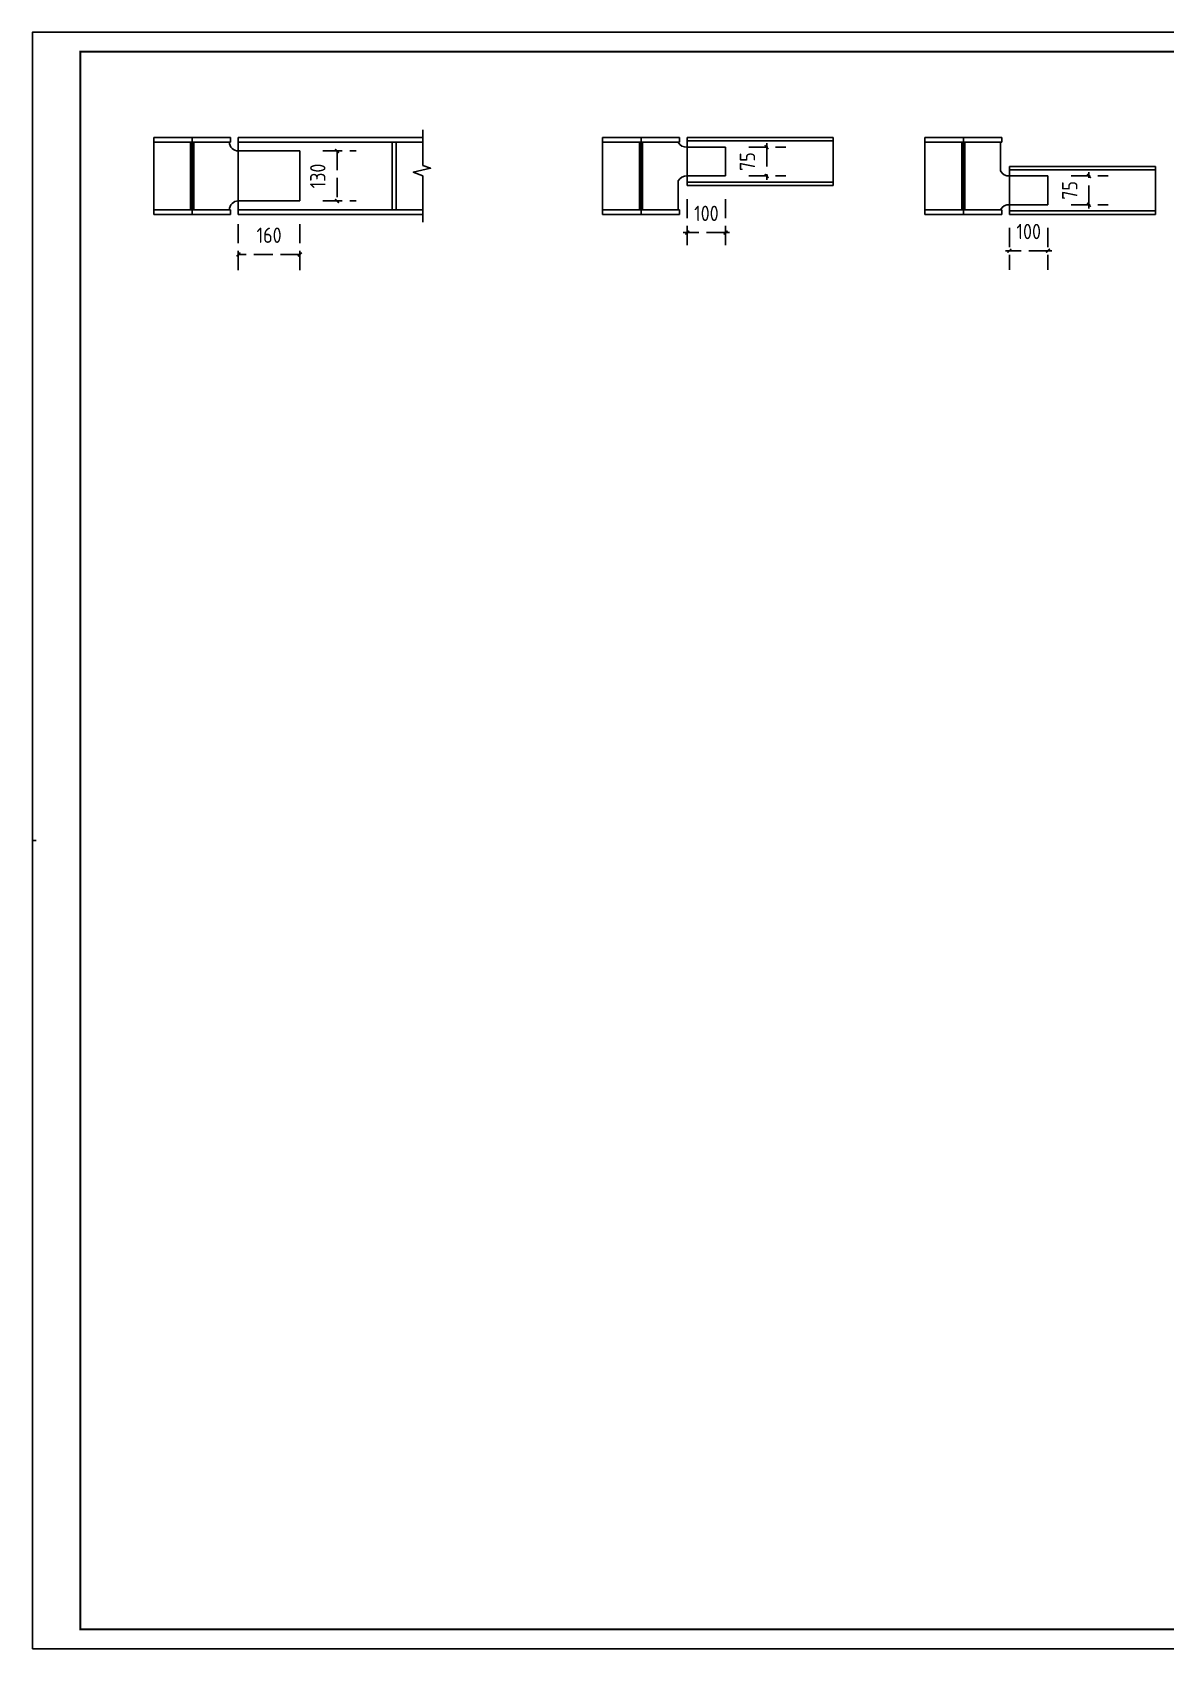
# Model space of a CAD drawing. Extents: x 1689 to 157754, y 6281 to 73826.
# Drawn here: x 128029 to 142762, y 52801 to 73826 of the extents above; entities that cross this region are included whole.
import ezdxf
from ezdxf.enums import TextEntityAlignment as Align

# ---------------------------------------------------------------- set-up
doc = ezdxf.new("R2010")
doc.units = 0
doc.header["$LTSCALE"] = 1000
doc.header["$MEASUREMENT"] = 0
doc.linetypes.add('DASH', pattern=[0.35, 0.25, -0.1])
doc.layers.add('PUB_TITLE', color=4, linetype='Continuous')
doc.styles.get("Standard").update_dxf_attribs({"font": 'gbenor.shx', "bigfont": 'gbcbig.shx'})
doc.dimstyles.get("Standard").update_dxf_attribs({"dimscale": 100, "dimtxt": 3.5, "dimasz": 1, "dimexe": 2.5, "dimexo": 3, "dimgap": 1.5, "dimtad": 1, "dimdec": 0, "dimzin": 0, "dimdsep": 46, "dimtxsty": 'Standard', "dimblk": 'ARCHTICK', "dimcen": 0.09, "dimadec": 0, "dimazin": 0, "dimtfac": 1, "dimtdec": 0, "dimtix": 1, "dimtmove": 2, "dimatfit": 3, "dimfxl": 1, "dimtolj": 1, "dimtzin": 0, "dimarcsym": 0})

# ---------------------------------------------------------------- blocks, each defined once
blk = doc.blocks.new('$titleblk$00000167')
blk.add_line((-1187, 420.5), (-1189, 420.5))
blk.add_lwpolyline([(-1189, 0), (0, 0), (0, 841), (-1189, 841)], close=True)
at = {"const_width": 1}
blk.add_lwpolyline([(-1164, 10), (-10, 10), (-10, 831), (-1164, 831)], close=True, dxfattribs=at)
at = {"flags": 4}
for tag, p in [('(扩展图名)', (-62.12, 184.1)), ('图名', (-62.12, 180.13)), ('日期', (-62.12, 172.03)), ('图号', (-62.12, 163.99)), ('比例', (-62.12, 156)), ('子项', (-59.56, 82.07)), ('工程名称', (-59.24, 70.19)), ('设计号', (-36.91, 28.62))]:
    blk.add_attdef(tag, text='', height=3.5, dxfattribs=at).set_placement(p, align=Align.CENTER)
for tag, p in [('设计人', (-64.84, 148.13)), ('负责人', (-64.71, 140.27)), ('主持人', (-64.73, 132.26)), ('校对人', (-64.28, 124.4)), ('审核人', (-63.96, 116.15)), ('审定人', (-64.16, 107.95)), ('所长', (-64.16, 99.76))]:
    blk.add_attdef(tag, p, '', height=3.5)
blk = doc.blocks.new('_ArchTick')
at = {"color": 0, "linetype": 'ByBlock', "const_width": 0.4}
blk.add_lwpolyline([(-0.5, -0.5), (0.5, 0.5)], dxfattribs=at)
blk = doc.blocks.new('*D213')
at = {"color": 0, "linetype": 'DASH', "lineweight": -2}
for p, q in [((131806.5, 72282.5), (132239.5, 72282.5)), ((131989.5, 72282.5), (131989.5, 71632.5)), ((131806.5, 71632.5), (132239.5, 71632.5))]:
    blk.add_line(p, q, dxfattribs=at)
at = {"layer": 'Defpoints', "color": 0}
for p in [(131506.5, 72282.5), (131506.5, 71632.5), (131989.5, 71632.5)]:
    blk.add_point(p, dxfattribs=at)
at = {"color": 0, "lineweight": -2, "xscale": 50, "yscale": 50, "zscale": 50}
for p, rotation in [((131989.5, 72282.5), 90), ((131989.5, 71632.5), 270)]:
    blk.add_blockref('_ArchTick', p, dxfattribs=dict(at, rotation=rotation))
at = {"color": 0, "insert": (131739.5, 71957.5), "char_height": 200, "attachment_point": 5, "rotation": 90}
blk.add_mtext('\\A1;130', dxfattribs=at)
blk = doc.blocks.new('*D214')
at = {"color": 0, "linetype": 'DASH', "lineweight": -2}
for p, q in [((130706.5, 71332.5), (130706.5, 70686.5)), ((131506.5, 71332.5), (131506.5, 70686.5)), ((131506.5, 70936.5), (130706.5, 70936.5))]:
    blk.add_line(p, q, dxfattribs=at)
at = {"layer": 'Defpoints', "color": 0}
for p in [(130706.5, 71632.5), (131506.5, 71632.5), (130706.5, 70936.5)]:
    blk.add_point(p, dxfattribs=at)
at = {"color": 0, "lineweight": -2, "xscale": 50, "yscale": 50, "zscale": 50, "rotation": 180}
blk.add_blockref('_ArchTick', (130706.5, 70936.5), dxfattribs=at)
at = {"color": 0, "lineweight": -2, "xscale": 50, "yscale": 50, "zscale": 50}
blk.add_blockref('_ArchTick', (131506.5, 70936.5), dxfattribs=at)
at = {"color": 0, "insert": (131106.5, 71186.5), "char_height": 200, "attachment_point": 5}
blk.add_mtext('\\A1;160', dxfattribs=at)
blk = doc.blocks.new('*D216')
at = {"color": 0, "linetype": 'DASH', "lineweight": -2}
for p, q in [((136541.5, 71657.5), (136541.5, 70971)), ((137041.5, 71657.5), (137041.5, 70971)), ((136541.5, 71221), (136491.5, 71221)), ((137041.5, 71221), (136541.5, 71221)), ((137041.5, 71221), (137091.5, 71221))]:
    blk.add_line(p, q, dxfattribs=at)
at = {"layer": 'Defpoints', "color": 0}
for p in [(136541.5, 71957.5), (137041.5, 71957.5), (136541.5, 71221)]:
    blk.add_point(p, dxfattribs=at)
at = {"color": 0, "lineweight": -2, "xscale": 50, "yscale": 50, "zscale": 50}
blk.add_blockref('_ArchTick', (136541.5, 71221), dxfattribs=at)
at = {"color": 0, "lineweight": -2, "xscale": 50, "yscale": 50, "zscale": 50, "rotation": 180}
blk.add_blockref('_ArchTick', (137041.5, 71221), dxfattribs=at)
at = {"color": 0, "insert": (136791.5, 71471), "char_height": 200, "attachment_point": 5}
blk.add_mtext('\\A1;100', dxfattribs=at)
blk = doc.blocks.new('*D217')
at = {"color": 0, "linetype": 'DASH', "lineweight": -2}
for p, q in [((137341.5, 72332.5), (137825, 72332.5)), ((137575, 72332.5), (137575, 72382.5)), ((137575, 72332.5), (137575, 71957.5)), ((137341.5, 71957.5), (137825, 71957.5)), ((137575, 71957.5), (137575, 71907.5))]:
    blk.add_line(p, q, dxfattribs=at)
at = {"layer": 'Defpoints', "color": 0}
for p in [(137041.5, 72332.5), (137041.5, 71957.5), (137575, 71957.5)]:
    blk.add_point(p, dxfattribs=at)
at = {"color": 0, "lineweight": -2, "xscale": 50, "yscale": 50, "zscale": 50}
for p, rotation in [((137575, 72332.5), 270), ((137575, 71957.5), 90)]:
    blk.add_blockref('_ArchTick', p, dxfattribs=dict(at, rotation=rotation))
at = {"color": 0, "insert": (137325, 72145), "char_height": 200, "attachment_point": 5, "rotation": 90}
blk.add_mtext('\\A1;75', dxfattribs=at)
blk = doc.blocks.new('*D219')
at = {"color": 0, "linetype": 'DASH', "lineweight": -2}
for p, q in [((141531.5, 71957.5), (142015, 71957.5)), ((141765, 71957.5), (141765, 72007.5)), ((141765, 71582.5), (141765, 71957.5)), ((141531.5, 71582.5), (142015, 71582.5)), ((141765, 71582.5), (141765, 71532.5))]:
    blk.add_line(p, q, dxfattribs=at)
at = {"layer": 'Defpoints', "color": 0}
for p in [(141231.5, 71957.5), (141765, 71957.5), (141231.5, 71582.5)]:
    blk.add_point(p, dxfattribs=at)
at = {"color": 0, "lineweight": -2, "xscale": 50, "yscale": 50, "zscale": 50}
for p, rotation in [((141765, 71957.5), 270), ((141765, 71582.5), 90)]:
    blk.add_blockref('_ArchTick', p, dxfattribs=dict(at, rotation=rotation))
at = {"color": 0, "insert": (141515, 71770), "char_height": 200, "attachment_point": 5, "rotation": 90}
blk.add_mtext('\\A1;75', dxfattribs=at)
blk = doc.blocks.new('*D220')
at = {"color": 0, "linetype": 'DASH', "lineweight": -2}
for p, q in [((140731.5, 71282.5), (140731.5, 70735)), ((141231.5, 71282.5), (141231.5, 70735)), ((140731.5, 70985), (140681.5, 70985)), ((141231.5, 70985), (140731.5, 70985)), ((141231.5, 70985), (141281.5, 70985))]:
    blk.add_line(p, q, dxfattribs=at)
at = {"layer": 'Defpoints', "color": 0}
for p in [(140731.5, 71582.5), (141231.5, 71582.5), (140731.5, 70985)]:
    blk.add_point(p, dxfattribs=at)
at = {"color": 0, "lineweight": -2, "xscale": 50, "yscale": 50, "zscale": 50}
blk.add_blockref('_ArchTick', (140731.5, 70985), dxfattribs=at)
at = {"color": 0, "lineweight": -2, "xscale": 50, "yscale": 50, "zscale": 50, "rotation": 180}
blk.add_blockref('_ArchTick', (141231.5, 70985), dxfattribs=at)
at = {"color": 0, "insert": (140981.5, 71235), "char_height": 200, "attachment_point": 5}
blk.add_mtext('\\A1;100', dxfattribs=at)

msp = doc.modelspace()

# ---------------------------------------------------------------- linework, layer by layer
for p, q in [((133106.5, 72557.5), (133106.5, 72094.5)), ((129606.5, 72457.5), (130606.5, 72457.5)), ((129606.5, 72457.5), (129606.5, 72397.5)), ((129606.5, 72397.5), (130606.5, 72397.5)), ((129606.5, 72397.5), (129606.5, 71517.5)), ((130086.5, 72397.5), (130086.5, 71517.5)), ((130126.5, 72397.5), (130126.5, 71517.5)), ((130606.5, 72457.5), (130606.5, 72397.5)), ((130706.5, 72457.5), (130706.5, 71457.5)), ((130706.5, 72457.5), (133106.5, 72457.5)), ((130706.5, 72397.5), (133106.5, 72397.5)), ((132706.5, 72397.5), (132706.5, 71517.5)), ((132756.5, 72397.5), (132756.5, 71517.5)), ((135441.5, 72457.5), (136441.5, 72457.5)), ((135441.5, 72457.5), (135441.5, 72397.5)), ((135441.5, 72397.5), (136441.5, 72397.5)), ((135441.5, 72397.5), (135441.5, 71517.5)), ((135921.5, 72397.5), (135921.5, 71517.5)), ((135961.5, 72397.5), (135961.5, 71517.5)), ((136441.5, 72457.5), (136441.5, 72397.5)), ((136541.5, 72457.5), (136541.5, 71832.5)), ((138441.5, 72457.5), (136541.5, 72457.5)), ((138441.5, 72412.5), (136541.5, 72412.5)), ((137041.5, 72332.5), (136541.5, 72332.5)), ((137041.5, 72332.5), (137041.5, 71957.5)), ((138441.5, 71832.5), (138441.5, 72457.5)), ((139631.5, 72457.5), (140631.5, 72457.5)), ((139631.5, 72457.5), (139631.5, 72397.5)), ((139631.5, 72397.5), (140631.5, 72397.5)), ((139631.5, 72397.5), (139631.5, 71517.5)), ((140111.5, 72397.5), (140111.5, 71517.5)), ((140151.5, 72397.5), (140151.5, 71517.5)), ((140616.5, 72022.5), (140616.5, 72397.5)), ((140631.5, 72397.5), (140631.5, 72457.5)), ((131506.5, 72282.5), (130706.5, 72282.5)), ((131506.5, 72282.5), (131506.5, 71632.5)), ((133106.5, 71957.5), (133106.5, 71357.5)), ((137041.5, 71957.5), (136541.5, 71957.5)), ((140731.5, 71457.5), (140731.5, 72082.5)), ((142631.5, 72082.5), (140731.5, 72082.5)), ((142631.5, 72037.5), (140731.5, 72037.5)), ((141231.5, 71957.5), (140731.5, 71957.5)), ((141231.5, 71582.5), (141231.5, 71957.5)), ((142631.5, 72082.5), (142631.5, 71457.5)), ((136426.5, 71892.5), (136426.5, 71517.5)), ((138441.5, 71877.5), (136541.5, 71877.5)), ((138441.5, 71832.5), (136541.5, 71832.5)), ((129606.5, 71517.5), (130606.5, 71517.5)), ((129606.5, 71517.5), (129606.5, 71457.5)), ((130606.5, 71517.5), (130606.5, 71457.5)), ((131506.5, 71632.5), (130706.5, 71632.5)), ((133106.5, 71517.5), (130706.5, 71517.5)), ((135441.5, 71517.5), (136441.5, 71517.5)), ((135441.5, 71517.5), (135441.5, 71457.5)), ((136441.5, 71517.5), (136441.5, 71457.5)), ((139631.5, 71517.5), (140631.5, 71517.5)), ((139631.5, 71517.5), (139631.5, 71457.5)), ((140631.5, 71457.5), (140631.5, 71517.5)), ((141231.5, 71582.5), (140731.5, 71582.5)), ((142631.5, 71502.5), (140731.5, 71502.5)), ((129606.5, 71457.5), (130606.5, 71457.5)), ((133106.5, 71457.5), (130706.5, 71457.5)), ((135441.5, 71457.5), (136441.5, 71457.5)), ((139631.5, 71457.5), (140631.5, 71457.5)), ((142631.5, 71457.5), (140731.5, 71457.5))]:
    msp.add_line(p, q)
at = {"color": 1}
for p, q in [((130106.5, 72457.5), (130106.5, 71457.5)), ((135941.5, 72457.5), (135941.5, 71457.5)), ((140131.5, 72457.5), (140131.5, 71457.5))]:
    msp.add_line(p, q, dxfattribs=at)
msp.add_lwpolyline([(133106.5, 72094.5), (133205, 72057), (132980.5, 72007.5), (133106.5, 71957.5)])
for centre, radius, start, end in [((130706.5, 72397.5), 115, 180, 270), ((136531.3, 72448.7), 116.6, 206.03161, 275.01662), ((136531.3, 71841.3), 116.6, 84.98338, 153.96839), ((140721.3, 72073.7), 116.6, 206.03161, 275.01662), ((130706.5, 71517.5), 115, 90, 180), ((140721.3, 71466.3), 116.6, 84.98338, 153.96839)]:
    msp.add_arc(centre, radius, start, end)

# ---------------------------------------------------------------- block references
at = {"layer": 'PUB_TITLE', "xscale": 25, "yscale": 25, "zscale": 25}
msp.add_blockref('$titleblk$00000167', (157754.1, 52801), dxfattribs=at)

# ---------------------------------------------------------------- dimensions: what is measured, and where the dimension line sits
for p1, p2, distance, picture, middle in [((137041.5, 72332.5), (137041.5, 71957.5), 533.5, '*D217', (137325, 72145)), ((131506.5, 72282.5), (131506.5, 71632.5), 483, '*D213', (131739.5, 71957.5)), ((137041.5, 71957.5), (136541.5, 71957.5), 736.5, '*D216', (136791.5, 71471)), ((141231.5, 71582.5), (141231.5, 71957.5), -533.5, '*D219', (141515, 71770)), ((131506.5, 71632.5), (130706.5, 71632.5), 696, '*D214', (131106.5, 71186.5)), ((141231.5, 71582.5), (140731.5, 71582.5), 597.5, '*D220', (140981.5, 71235))]:
    dim = msp.add_aligned_dim(p1=p1, p2=p2, distance=distance, dimstyle='Standard', override={"dimtxt": 2, "dimasz": 0.5, "dimlfac": 0.2})
    dim.commit()
    dim.dimension.update_dxf_attribs({"geometry": picture, "text_midpoint": middle})

doc.saveas('drawing.dxf')
